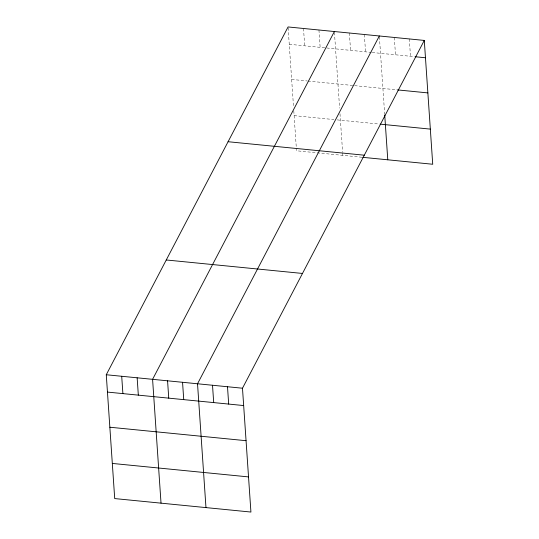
<?xml version="1.0" encoding="UTF-8"?>
<svg xmlns="http://www.w3.org/2000/svg" width="539" height="539" viewBox="0 0 539 539"><rect width="100%" height="100%" fill="white"/><g stroke="black" fill="none" stroke-linecap="round" stroke-linejoin="round"><path stroke-width="0.4" stroke-dasharray="2.69 2.02" d="M289.254 44.286L371.364 52.404M372.193 52.492L414.646 56.689M291.653 79.428L307.089 80.951M307.904 81.032L352.951 85.492M354.615 85.654L397.897 89.939M294.119 115.636L333.931 119.57M337.185 119.894L379.557 124.085M361.972 157.253L296.517 150.779L296.342 148.265M409.303 38.943L410.489 56.278M394.319 37.46L395.505 54.796M379.395 36.807L384.671 114.201M364.357 34.496L365.536 51.832M349.373 33.014L350.552 50.349M334.443 32.36L339.61 108.144M339.994 113.776L342.602 152.011M342.656 152.847L342.831 155.36M318.953 30.002L320.132 47.338M303.511 28.479L304.697 45.815M288.129 27.779L293.573 107.584M293.789 110.805L296.288 147.43"/><path stroke-width="0.81" d="M424.287 40.425L242.483 388.221L250.925 512.05L114.713 498.575L106.271 374.746L288.075 26.95L424.287 40.425L432.729 164.254L362.808 157.334M334.389 31.531L152.584 379.328L161.026 503.156M379.335 35.978L197.53 383.775L205.972 507.603M415.481 56.77L425.466 57.761M397.897 89.939L427.865 92.903M380.386 124.165L430.331 129.111M228.078 141.723L364.29 155.198M166.268 259.973L302.48 273.448M106.271 374.746L242.483 388.221M107.45 392.082L243.668 405.557M109.848 427.225L246.06 440.7M112.314 463.432L248.526 476.907M384.725 115.009L387.777 159.807M227.498 386.739L228.684 404.075M212.514 385.257L213.7 402.593M182.553 382.292L183.732 399.628M167.568 380.81L168.747 398.146M137.149 377.805L138.328 395.141M121.706 376.276L122.892 393.611"/></g></svg>
